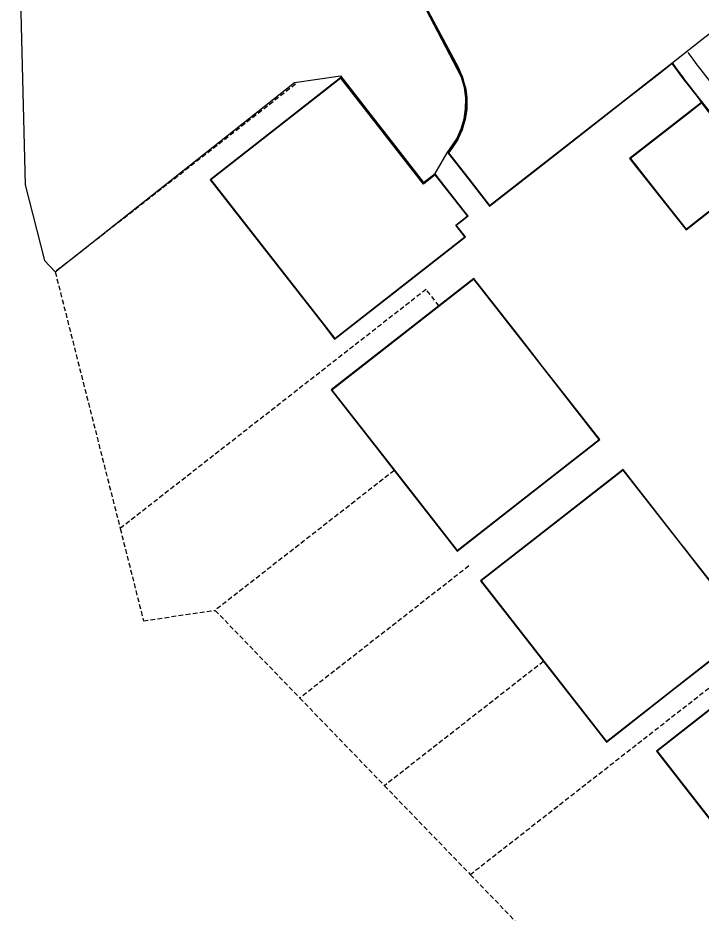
# Model space of a CAD drawing. Header units: metres. Extents: x 337936 to 338461, y 373266 to 374024.
# Drawn here: x 337986.95 to 338023.06, y 373709.55 to 373756.84 of the extents above; entities that cross this region are included whole.
import ezdxf

# ---------------------------------------------------------------- set-up
doc = ezdxf.new("R2010")
doc.units = ezdxf.units.M
doc.linetypes.add('DASHED2', pattern=[0.375, 0.25, -0.125])
for name, color, linetype in [('3D_LINES', 4, 'Continuous'), ('PLOTS EXTERNAL LEVEL', 3, 'Continuous'), ('PLOTS FFL', 1, 'Continuous')]:
    doc.layers.add(name, color=color, linetype=linetype)

msp = doc.modelspace()

# ---------------------------------------------------------------- linework, layer by layer
at = {"layer": '3D_LINES'}
for points in [[(337986.948, 373763.406, 33.771), (337987.338, 373748.031, 33.922), (337988.351, 373744.043, 33.87), (337988.917, 373743.442, 33.814), (338001.542, 373753.434, 33.451), (338003.976, 373753.788, 34.125), (338008.363, 373748.153, 34.233), (338008.963, 373748.635, 34.215), (338009.613, 373749.725, 34.182), (338010.112, 373750.471, 34.157), (338010.342, 373750.988, 34.14), (338010.503, 373751.526, 34.118), (338010.575, 373752.049, 34.093), (338010.586, 373752.617, 34.061), (338010.527, 373753.171, 34.023), (338010.369, 373753.712, 34.032), (338007.88, 373758.484, 34.121)], [(338022.308, 373755.023, 33.748), (338022.358, 373754.953, 33.747), (338022.571, 373754.662, 33.746), (338022.788, 373754.373, 33.745), (338022.992, 373754.107, 33.744), (338023.607, 373753.319, 33.742)], [(338021.473, 373754.428, 33.773), (338021.505, 373754.384, 33.773), (338021.723, 373754.084, 33.771), (338021.945, 373753.788, 33.77), (338022.17, 373753.494, 33.77), (338022.184, 373753.477, 33.769), (338022.799, 373752.689, 33.767), (338023.033, 373752.388, 33.767)], [(338021.49, 373754.448, 33.773), (338021.525, 373754.398, 33.773), (338021.743, 373754.099, 33.771), (338021.965, 373753.803, 33.77), (338022.19, 373753.51, 33.77), (338022.204, 373753.493, 33.769), (338022.818, 373752.704, 33.767), (338023.433, 373751.915, 33.766)]]:
    msp.add_polyline3d(points, dxfattribs=at)
at = {"layer": '3D_LINES', "linetype": 'Continuous'}
for points in [[(338008.076, 373758.149, 34.12), (338010.158, 373754.233, 34.03), (338010.302, 373753.91, 34.023), (338010.388, 373753.717, 34.02), (338010.414, 373753.624, 34.02), (338010.503, 373753.314, 34.022), (338010.542, 373753.175, 34.023), (338010.575, 373752.934, 34.027), (338010.618, 373752.617, 34.061), (338010.618, 373752.465, 34.077), (338010.617, 373752.4, 34.081), (338010.617, 373752.258, 34.085), (338010.612, 373752.028, 34.093), (338010.579, 373751.802, 34.103), (338010.534, 373751.496, 34.118), (338010.447, 373751.201, 34.133), (338010.374, 373750.955, 34.14), (338010.181, 373750.532, 34.153), (338010.14, 373750.442, 34.157), (338009.837, 373749.967, 34.172), (338009.642, 373749.725, 34.182), (338010.742, 373748.318, 34.184), (338011.841, 373746.911, 34.182), (338015.285, 373749.601, 34.04), (338019.131, 373752.606, 33.88), (338020.694, 373753.827, 33.809), (338021.469, 373754.433, 33.774)], [(338008.098, 373758.161, 34.12), (338010.181, 373754.244, 34.03), (338010.325, 373753.92, 34.023), (338010.411, 373753.726, 34.02), (338010.438, 373753.631, 34.02), (338010.527, 373753.32, 34.022), (338010.566, 373753.18, 34.023), (338010.6, 373752.937, 34.027), (338010.643, 373752.619, 34.061), (338010.643, 373752.465, 34.077), (338010.642, 373752.4, 34.081), (338010.642, 373752.258, 34.085), (338010.637, 373752.026, 34.093), (338010.603, 373751.798, 34.103), (338010.558, 373751.49, 34.118), (338010.471, 373751.194, 34.133), (338010.398, 373750.946, 34.14), (338010.204, 373750.522, 34.153), (338010.162, 373750.43, 34.157), (338009.857, 373749.953, 34.172), (338009.674, 373749.725, 34.182), (338010.761, 373748.334, 34.184), (338011.846, 373746.946, 34.182), (338015.269, 373749.62, 34.04), (338019.115, 373752.625, 33.88), (338020.679, 373753.847, 33.809), (338021.467, 373754.463, 33.773), (338021.714, 373754.656, 33.765), (338023.052, 373755.701, 33.723), (338023.818, 373756.3, 33.727)], [(338023.033, 373752.388, 33.767), (338019.231, 373749.431, 33.99), (338022.213, 373745.658, 33.99), (338025.979, 373748.608, 33.768)]]:
    msp.add_polyline3d(points, dxfattribs=at)
at = {"layer": '3D_LINES', "linetype": 'DASHED2'}
for points in [[(338001.595, 373753.343, 33.451), (337988.917, 373743.439, 33.814), (337988.917, 373743.439, 33.814)], [(337988.917, 373743.439, 33.814), (337992.345, 373729.902, 33.93), (337992.345, 373729.902, 33.93)], [(338008.496, 373742.52, 34.057), (337992.345, 373729.902, 33.93)], [(338009.173, 373741.654, 33.975), (338008.496, 373742.52, 34.057)], [(338006.811, 373732.961, 33.975), (337997.359, 373725.58, 33.551)], [(337992.345, 373729.902, 33.93), (337993.575, 373725.031, 33.851)], [(338010.748, 373727.922, 33.9), (338001.827, 373720.953, 33.686), (338001.827, 373720.953, 33.686)], [(337993.575, 373725.031, 33.851), (337997.359, 373725.58, 33.551)], [(337997.359, 373725.58, 33.551), (338001.827, 373720.953, 33.686)], [(338014.685, 373722.883, 33.825), (338006.294, 373716.327, 33.714), (338006.294, 373716.327, 33.714)], [(338024.304, 373722.156, 33.908), (338010.831, 373711.629, 33.683), (338010.831, 373711.629, 33.683)], [(338001.827, 373720.953, 33.686), (338006.294, 373716.327, 33.714)], [(338006.294, 373716.327, 33.714), (338010.831, 373711.629, 33.683)], [(338010.831, 373711.629, 33.683), (338018.792, 373703.385, 33.698)]]:
    msp.add_polyline3d(points, dxfattribs=at)
at = {"layer": '3D_LINES', "linetype": 'Continuous'}
msp.add_polyline3d([(338023.048, 373752.368, 33.768), (338022.284, 373751.772, 33.812), (338021.812, 373751.402, 33.839), (338019.288, 373749.431, 33.99), (338020.75, 373747.559, 33.993), (338022.213, 373745.688, 33.99), (338022.822, 373746.164, 33.954), (338024.723, 373747.65, 33.839), (338025.209, 373748.029, 33.812), (338025.302, 373748.102, 33.807), (338025.968, 373748.622, 33.77), (338025.875, 373748.741, 33.769), (338025.276, 373749.511, 33.768), (338025.239, 373749.558, 33.768), (338024.64, 373750.327, 33.767), (338024.508, 373750.495, 33.767), (338024.04, 373751.096, 33.767), (338024.004, 373751.143, 33.767), (338023.404, 373751.912, 33.767), (338023.048, 373752.368, 33.768)], close=True, dxfattribs=at)
at = {"layer": 'PLOTS EXTERNAL LEVEL', "linetype": 'Continuous'}
for points in [[(338008.983, 373748.599, 34.215), (338008.591, 373748.292, 34.229), (338008.363, 373748.114, 34.233), (338007.517, 373749.197, 34.275), (338006.779, 373750.142, 34.275), (338003.999, 373753.699, 34.125), (338000.245, 373750.766, 34.125), (337997.093, 373748.303, 34.125), (338000.068, 373744.495, 34.125), (338003.051, 373740.677, 34.125), (338003.666, 373739.889, 34.125), (338007.421, 373742.823, 34.125), (338010.573, 373745.285, 34.125), (338010.088, 373745.906, 34.149), (338010.299, 373746.071, 34.151), (338010.709, 373746.391, 34.16), (338010.577, 373746.559, 34.16), (338010.204, 373747.037, 34.179), (338010.013, 373747.281, 34.179), (338009.64, 373747.759, 34.197), (338009.45, 373748.002, 34.197), (338009.076, 373748.48, 34.215), (338008.983, 373748.599, 34.215)], [(338017.659, 373734.591, 33.975), (338015.365, 373737.527, 34.125), (338014.627, 373738.473, 34.125), (338014.338, 373738.842, 33.975), (338014.049, 373739.212, 34.125), (338013.311, 373740.157, 34.125), (338011.016, 373743.094, 33.975), (338007.076, 373740.015, 33.975), (338003.489, 373737.213, 33.975), (338005.952, 373734.061, 33.975), (338006.811, 373732.961, 33.975), (338009.517, 373729.498, 33.975), (338010.132, 373728.71, 33.975), (338013.719, 373731.513, 33.975), (338017.659, 373734.591, 33.975)], [(338025.534, 373724.512, 33.825), (338023.24, 373727.449, 33.975), (338022.501, 373728.394, 33.975), (338022.212, 373728.764, 33.825), (338021.924, 373729.133, 33.975), (338021.185, 373730.079, 33.975), (338018.891, 373733.015, 33.825), (338014.951, 373729.937, 33.825), (338011.364, 373727.134, 33.825), (338013.826, 373723.982, 33.825), (338014.685, 373722.883, 33.825), (338017.391, 373719.42, 33.825), (338018.007, 373718.632, 33.825), (338021.594, 373721.434, 33.825), (338024.746, 373723.897, 33.825), (338025.534, 373724.512, 33.825)], [(338029.763, 373720.723, 34.083), (338029.912, 373720.839, 34.087), (338030.384, 373721.208, 34.091), (338030.213, 373721.427, 34.091), (338029.84, 373721.904, 34.073), (338029.779, 373721.982, 34.073), (338029.406, 373722.46, 34.055), (338029.163, 373722.77, 34.054), (338028.79, 373723.248, 34.036), (338028.658, 373723.416, 34.036), (338028.249, 373723.096, 34.009), (338028.038, 373722.931, 33.999), (338027.553, 373723.552, 33.975), (338024.401, 373721.089, 33.975), (338020.646, 373718.156, 33.975), (338023.137, 373714.968, 33.975), (338024.245, 373713.55, 33.975), (338027.22, 373709.742, 33.825), (338030.422, 373712.244, 33.975), (338034.127, 373715.138, 33.975), (338031.348, 373718.695, 34.125), (338030.609, 373719.641, 34.125), (338029.763, 373720.723, 34.083)]]:
    msp.add_polyline3d(points, close=True, dxfattribs=at)
at = {"layer": 'PLOTS FFL', "linetype": 'Continuous'}
for points, elevation in [([(338008.979, 373748.564), (338008.359, 373748.079), (338003.995, 373753.664), (337997.128, 373748.299), (338003.671, 373739.924), (338010.538, 373745.29), (338010.053, 373745.91), (338010.674, 373746.395)], 34.275), ([(338017.624, 373734.595), (338014.318, 373738.827), (338011.012, 373743.059), (338003.524, 373737.208), (338006.831, 373732.977), (338010.137, 373728.745)], 34.125), ([(338025.499, 373724.517), (338022.193, 373728.748), (338018.886, 373732.98), (338011.399, 373727.13), (338014.705, 373722.898), (338018.011, 373718.667)], 33.975), ([(338029.728, 373720.727), (338030.349, 373721.212), (338028.654, 373723.381), (338028.034, 373722.896), (338027.549, 373723.517), (338020.681, 373718.151), (338027.224, 373709.777), (338034.092, 373715.142)], 34.125)]:
    msp.add_lwpolyline(points, close=True, dxfattribs=dict(at, elevation=elevation))

doc.saveas('drawing.dxf')
